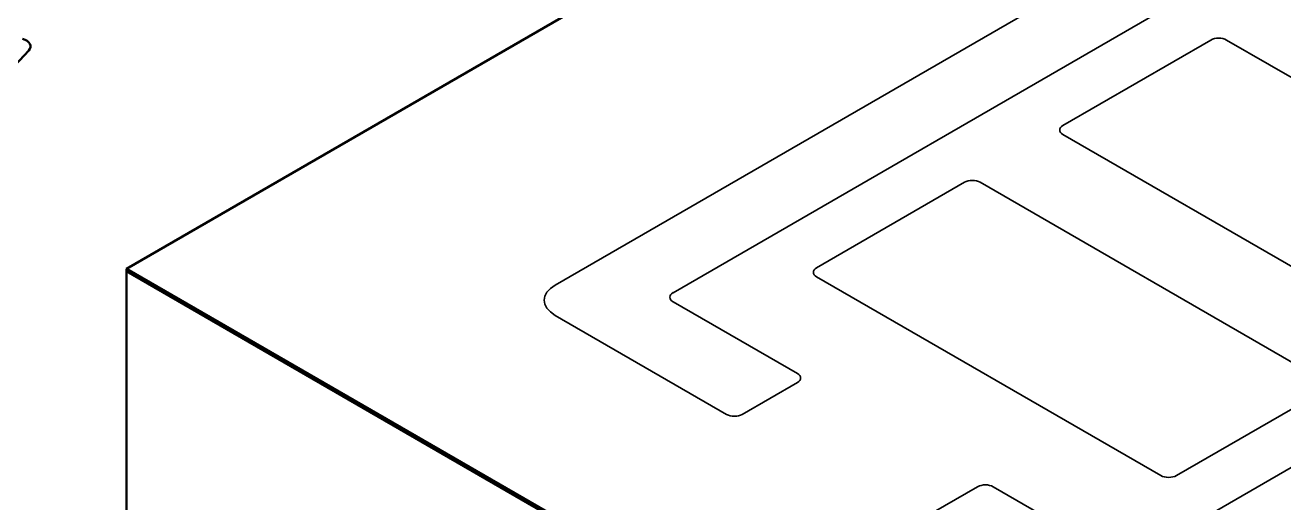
# Model space of a CAD drawing. Header units: inches. Extents: x -24.6 to 49, y -43 to 20.8.
# Drawn here: x 13.345 to 15.351, y 12.255 to 13.016 of the extents above; entities that cross this region are included whole.
import ezdxf

# ---------------------------------------------------------------- set-up
doc = ezdxf.new("R2010")
doc.units = ezdxf.units.IN
doc.header["$MEASUREMENT"] = 0
doc.layers.add('Visible (ANSI)', color=7, linetype='Continuous', lineweight=50)
doc.layers.add('Visible Narrow (ANSI)', color=7, linetype='Continuous', lineweight=35)

msp = doc.modelspace()

# ---------------------------------------------------------------- linework, layer by layer
at = {"layer": 'Visible (ANSI)'}
for p, q in [((16.121, 14.1371), (13.5069, 12.6279)), ((13.351, 12.9758), (13.3287, 12.9518)), ((13.5069, 12.6279), (15.1773, 11.6635)), ((13.5069, 12.6279), (13.5069, 12.1828)), ((13.5069, 12.624), (15.1773, 11.6597)), ((13.5069, 12.624), (13.5069, 12.1828))]:
    msp.add_line(p, q, dxfattribs=at)
msp.add_ellipse((13.3302, 12.9822), major_axis=(0.0236, 0), ratio=0.57735, start_param=5.792316, end_param=7.363104, dxfattribs=at)
at = {"layer": 'Visible Narrow (ANSI)'}
for p, q in [((16.0721, 13.6886), (14.1899, 12.6019)), ((14.3778, 12.5898), (16.093, 13.5801)), ((16.8265, 13.1566), (15.1113, 12.1663)), ((15.2349, 12.9923), (14.9992, 12.8562)), ((15.8084, 12.6756), (15.26, 12.9923)), ((14.9992, 12.8417), (15.5476, 12.5251)), ((14.8424, 12.7656), (14.6067, 12.6295)), ((15.4159, 12.449), (14.8675, 12.7656)), ((14.6067, 12.6151), (15.1551, 12.2985)), ((14.5759, 12.461), (14.3778, 12.5753)), ((14.1899, 12.5537), (14.4631, 12.3959)), ((14.4882, 12.3959), (14.5759, 12.4465)), ((15.1801, 12.2985), (15.4159, 12.4345)), ((14.8632, 12.2807), (14.7755, 12.23)), ((15.0863, 12.1663), (14.8882, 12.2807))]:
    msp.add_line(p, q, dxfattribs=at)
for centre, major_axis, start_param, end_param in [((15.2475, 12.985), (-0.0177, 0), 3.926991, 5.497787), ((15.0117, 12.8489), (-0.0177, 0), 5.497787, 7.068583), ((14.8549, 12.7584), (-0.0177, 0), 3.926991, 5.497787), ((14.6192, 12.6223), (-0.0177, 0), 5.497787, 7.068583), ((14.2317, 12.5778), (-0.0591, 0), 5.497787, 7.068583), ((14.3904, 12.5826), (-0.0177, 0), 5.497787, 7.068583), ((14.5634, 12.4538), (0.0177, 0), 5.497787, 7.068583), ((14.4757, 12.4031), (0.0177, 0), 3.926991, 5.497787), ((15.1676, 12.3057), (0.0177, 0), 3.926991, 5.497787), ((14.8757, 12.2734), (-0.0177, 0), 3.926991, 5.497787)]:
    msp.add_ellipse(centre, major_axis=major_axis, ratio=0.57735, start_param=start_param, end_param=end_param, dxfattribs=at)

doc.saveas('drawing.dxf')
